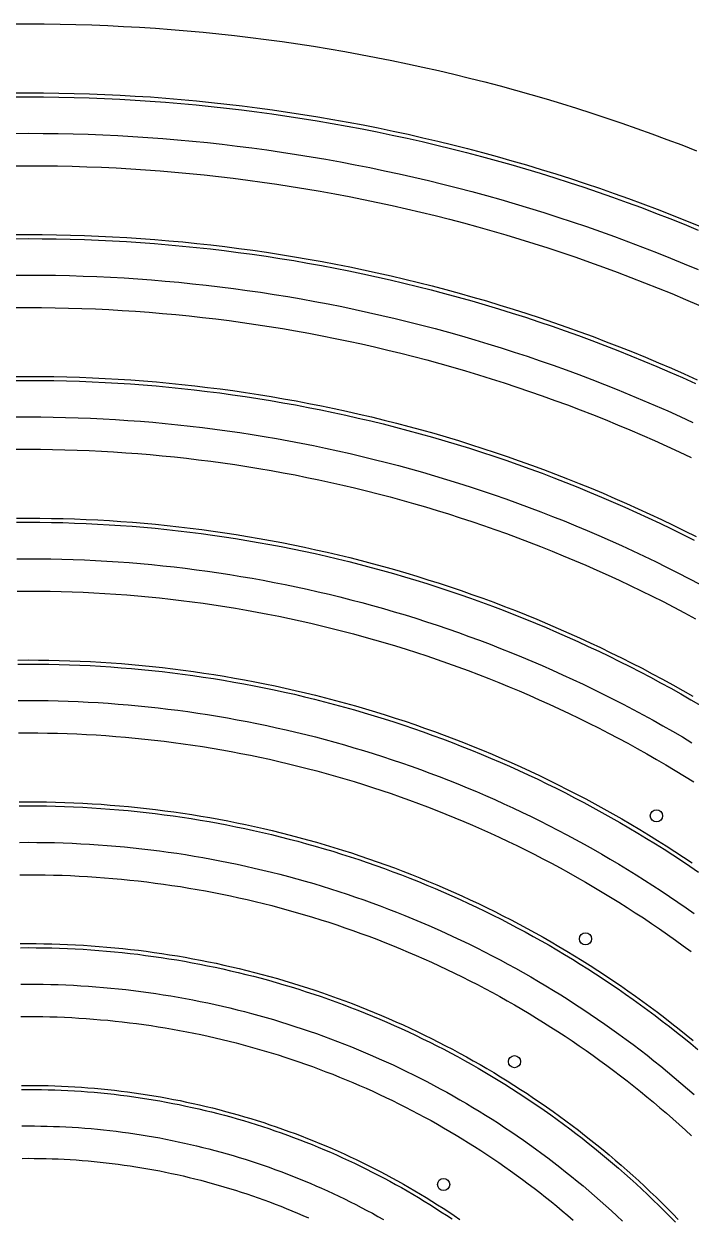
# Model space of a CAD drawing. Header units: metres. Extents: x 10 to 1210, y 10 to 2773.
# Drawn here: x 458.9 to 623.6, y 1537.5 to 1832 of the extents above; entities that cross this region are included whole.
import ezdxf

# ---------------------------------------------------------------- set-up
doc = ezdxf.new("R2010")
doc.units = ezdxf.units.M
for name, color, linetype in [('ACIKLIK', 5, 'Continuous'), ('ASKI_DELIK', 6, 'Continuous'), ('CAM_SABLON', 4, 'Continuous'), ('DIS_KENAR_V91_Z3', 1, 'Continuous'), ('LAMBA_T4_Z4', 3, 'Continuous')]:
    doc.layers.add(name, color=color, linetype=linetype)

msp = doc.modelspace()

# ---------------------------------------------------------------- linework, layer by layer
at = {"layer": 'ACIKLIK'}
for points in [[(456.31, 1804.98), (460, 1805), (463.69, 1804.98), (467.38, 1804.94), (471.07, 1804.85), (474.76, 1804.74), (478.45, 1804.6), (482.14, 1804.42), (485.82, 1804.21), (489.51, 1803.97), (493.19, 1803.7), (496.87, 1803.39), (500.54, 1803.05), (504.22, 1802.68), (507.88, 1802.28), (511.55, 1801.85), (515.21, 1801.38), (518.87, 1800.88), (522.52, 1800.35), (526.17, 1799.79), (529.82, 1799.2), (533.45, 1798.57), (537.09, 1797.92), (540.71, 1797.23), (544.33, 1796.51), (547.95, 1795.76), (551.55, 1794.97), (555.15, 1794.16), (558.75, 1793.31), (562.33, 1792.43), (565.91, 1791.53), (569.48, 1790.59), (573.04, 1789.62), (576.59, 1788.61), (580.14, 1787.58), (583.67, 1786.52), (587.2, 1785.42), (590.71, 1784.3), (594.22, 1783.14), (597.72, 1781.95), (601.2, 1780.74), (604.67, 1779.49), (608.14, 1778.21), (611.59, 1776.9), (615.03, 1775.57), (618.46, 1774.2), (621.87, 1772.8), (625.28, 1771.37)], [(456.61, 1769.98), (460, 1770), (463.39, 1769.98), (466.77, 1769.94), (470.16, 1769.87), (473.54, 1769.76), (476.92, 1769.63), (480.31, 1769.47), (483.69, 1769.28), (487.07, 1769.05), (490.44, 1768.8), (493.82, 1768.52), (497.19, 1768.21), (500.56, 1767.87), (503.92, 1767.51), (507.29, 1767.11), (510.64, 1766.68), (514, 1766.22), (517.35, 1765.74), (520.7, 1765.22), (524.04, 1764.68), (527.38, 1764.11), (530.71, 1763.5), (534.03, 1762.87), (537.35, 1762.21), (540.67, 1761.52), (543.98, 1760.8), (547.28, 1760.06), (550.58, 1759.28), (553.87, 1758.47), (557.15, 1757.64), (560.42, 1756.78), (563.69, 1755.89), (566.95, 1754.97), (570.2, 1754.02), (573.44, 1753.05), (576.67, 1752.04), (579.9, 1751.01), (583.11, 1749.95), (586.32, 1748.86), (589.52, 1747.74), (592.7, 1746.6), (595.88, 1745.43), (599.05, 1744.23), (602.2, 1743), (605.35, 1741.75), (608.48, 1740.47), (611.6, 1739.16), (614.71, 1737.82), (617.81, 1736.46), (620.9, 1735.06), (623.98, 1733.65)], [(456.92, 1734.99), (460, 1735), (463.08, 1734.99), (466.16, 1734.95), (469.24, 1734.88), (472.32, 1734.78), (475.4, 1734.66), (478.47, 1734.52), (481.55, 1734.34), (484.62, 1734.14), (487.7, 1733.91), (490.77, 1733.66), (493.83, 1733.37), (496.9, 1733.07), (499.96, 1732.73), (503.02, 1732.37), (506.08, 1731.98), (509.13, 1731.56), (512.18, 1731.12), (515.22, 1730.65), (518.26, 1730.16), (521.3, 1729.64), (524.33, 1729.09), (527.36, 1728.51), (530.38, 1727.91), (533.39, 1727.29), (536.4, 1726.63), (539.41, 1725.95), (542.41, 1725.25), (545.4, 1724.51), (548.38, 1723.76), (551.36, 1722.97), (554.34, 1722.16), (557.3, 1721.33), (560.26, 1720.46), (563.21, 1719.58), (566.15, 1718.66), (569.08, 1717.72), (572.01, 1716.76), (574.93, 1715.77), (577.83, 1714.75), (580.73, 1713.71), (583.62, 1712.65), (586.5, 1711.55), (589.37, 1710.44), (592.24, 1709.3), (595.09, 1708.13), (597.93, 1706.94), (600.76, 1705.72), (603.58, 1704.48), (606.39, 1703.22), (609.18, 1701.93), (611.97, 1700.61), (614.74, 1699.27), (617.51, 1697.91), (620.26, 1696.53), (623, 1695.11), (625.72, 1693.68)], [(457.22, 1699.99), (460, 1700), (462.78, 1699.99), (465.55, 1699.95), (468.32, 1699.89), (471.1, 1699.81), (473.87, 1699.7), (476.64, 1699.56), (479.41, 1699.41), (482.18, 1699.23), (484.95, 1699.02), (487.72, 1698.79), (490.48, 1698.54), (493.24, 1698.26), (496, 1697.96), (498.75, 1697.63), (501.51, 1697.28), (504.26, 1696.9), (507, 1696.51), (509.75, 1696.08), (512.49, 1695.64), (515.22, 1695.17), (517.95, 1694.67), (520.68, 1694.16), (523.4, 1693.62), (526.12, 1693.05), (528.83, 1692.46), (531.53, 1691.85), (534.24, 1691.21), (536.93, 1690.55), (539.62, 1689.87), (542.3, 1689.16), (544.98, 1688.43), (547.65, 1687.68), (550.32, 1686.9), (552.97, 1686.1), (555.62, 1685.28), (558.27, 1684.44), (560.9, 1683.57), (563.53, 1682.67), (566.15, 1681.76), (568.76, 1680.82), (571.37, 1679.86), (573.96, 1678.88), (576.55, 1677.87), (579.12, 1676.84), (581.69, 1675.79), (584.25, 1674.72), (586.8, 1673.62), (589.34, 1672.51), (591.87, 1671.37), (594.39, 1670.21), (596.9, 1669.02), (599.4, 1667.82), (601.89, 1666.59), (604.37, 1665.34), (606.84, 1664.07), (609.29, 1662.78), (611.74, 1661.46), (614.17, 1660.13), (616.59, 1658.77), (619, 1657.4), (621.4, 1656), (623.78, 1654.58)], [(457.53, 1664.99), (460, 1665), (462.47, 1664.99), (464.94, 1664.96), (467.41, 1664.9), (469.88, 1664.83), (472.34, 1664.73), (474.81, 1664.61), (477.28, 1664.47), (479.74, 1664.31), (482.2, 1664.13), (484.67, 1663.92), (487.12, 1663.7), (489.58, 1663.45), (492.04, 1663.18), (494.49, 1662.89), (496.94, 1662.58), (499.39, 1662.25), (501.83, 1661.89), (504.27, 1661.52), (506.71, 1661.12), (509.14, 1660.7), (511.57, 1660.26), (514, 1659.8), (516.42, 1659.32), (518.84, 1658.82), (521.25, 1658.29), (523.66, 1657.75), (526.06, 1657.18), (528.46, 1656.59), (530.86, 1655.99), (533.25, 1655.36), (535.63, 1654.71), (538.01, 1654.04), (540.38, 1653.35), (542.74, 1652.63), (545.1, 1651.9), (547.45, 1651.15), (549.8, 1650.38), (552.14, 1649.58), (554.47, 1648.77), (556.79, 1647.93), (559.11, 1647.08), (561.42, 1646.2), (563.72, 1645.31), (566.01, 1644.39), (568.3, 1643.46), (570.58, 1642.5), (572.85, 1641.53), (575.11, 1640.53), (577.36, 1639.52), (579.6, 1638.48), (581.83, 1637.43), (584.06, 1636.36), (586.27, 1635.27), (588.48, 1634.15), (590.67, 1633.02), (592.86, 1631.87), (595.04, 1630.71), (597.2, 1629.52), (599.36, 1628.31), (601.5, 1627.08), (603.63, 1625.84), (605.76, 1624.58), (607.87, 1623.3), (609.97, 1622), (612.06, 1620.68), (614.13, 1619.34), (616.2, 1617.99), (618.25, 1616.62), (620.29, 1615.23), (622.32, 1613.82), (624.34, 1612.39)], [(457.84, 1629.99), (460, 1630), (462.16, 1629.99), (464.33, 1629.96), (466.49, 1629.91), (468.66, 1629.85), (470.82, 1629.76), (472.98, 1629.66), (475.14, 1629.54), (477.3, 1629.4), (479.46, 1629.24), (481.61, 1629.06), (483.77, 1628.86), (485.92, 1628.64), (488.07, 1628.41), (490.22, 1628.15), (492.37, 1627.88), (494.51, 1627.59), (496.66, 1627.28), (498.8, 1626.95), (500.93, 1626.6), (503.06, 1626.23), (505.19, 1625.85), (507.32, 1625.44), (509.44, 1625.02), (511.56, 1624.58), (513.68, 1624.12), (515.79, 1623.64), (517.89, 1623.15), (520, 1622.63), (522.09, 1622.1), (524.19, 1621.55), (526.28, 1620.98), (528.36, 1620.39), (530.44, 1619.79), (532.51, 1619.16), (534.57, 1618.52), (536.64, 1617.86), (538.69, 1617.18), (540.74, 1616.49), (542.78, 1615.77), (544.82, 1615.04), (546.85, 1614.29), (548.88, 1613.53), (550.89, 1612.74), (552.9, 1611.94), (554.91, 1611.12), (556.9, 1610.28), (558.89, 1609.43), (560.87, 1608.56), (562.84, 1607.67), (564.81, 1606.76), (566.77, 1605.84), (568.72, 1604.9), (570.66, 1603.94), (572.59, 1602.97), (574.51, 1601.98), (576.43, 1600.97), (578.34, 1599.95), (580.23, 1598.91), (582.12, 1597.85), (584, 1596.77), (585.87, 1595.68), (587.73, 1594.58), (589.58, 1593.45), (591.42, 1592.32), (593.25, 1591.16), (595.07, 1589.99), (596.88, 1588.8), (598.68, 1587.6), (600.47, 1586.38), (602.25, 1585.15), (604.01, 1583.9), (605.77, 1582.64), (607.52, 1581.36), (609.25, 1580.06), (610.97, 1578.75), (612.68, 1577.43), (614.38, 1576.09), (616.07, 1574.73), (617.75, 1573.36), (619.41, 1571.98), (621.06, 1570.58), (622.7, 1569.17), (624.33, 1567.74)], [(458.14, 1594.99), (460, 1595), (461.86, 1594.99), (463.72, 1594.97), (465.58, 1594.93), (467.43, 1594.87), (469.29, 1594.8), (471.15, 1594.71), (473, 1594.6), (474.86, 1594.48), (476.71, 1594.34), (478.56, 1594.19), (480.42, 1594.02), (482.26, 1593.83), (484.11, 1593.63), (485.96, 1593.41), (487.8, 1593.18), (489.64, 1592.93), (491.48, 1592.66), (493.32, 1592.38), (495.16, 1592.08), (496.99, 1591.76), (498.82, 1591.43), (500.64, 1591.09), (502.47, 1590.72), (504.29, 1590.35), (506.1, 1589.95), (507.91, 1589.54), (509.72, 1589.11), (511.53, 1588.67), (513.33, 1588.22), (515.13, 1587.74), (516.92, 1587.25), (518.71, 1586.75), (520.5, 1586.23), (522.28, 1585.69), (524.05, 1585.14), (525.82, 1584.57), (527.59, 1583.99), (529.35, 1583.4), (531.1, 1582.78), (532.85, 1582.15), (534.59, 1581.51), (536.33, 1580.85), (538.06, 1580.18), (539.79, 1579.49), (541.51, 1578.79), (543.23, 1578.07), (544.93, 1577.33), (546.63, 1576.58), (548.33, 1575.82), (550.02, 1575.04), (551.7, 1574.25), (553.37, 1573.44), (555.04, 1572.62), (556.7, 1571.78), (558.35, 1570.93), (560, 1570.07), (561.63, 1569.19), (563.26, 1568.29), (564.89, 1567.39), (566.5, 1566.46), (568.11, 1565.53), (569.7, 1564.58), (571.29, 1563.61), (572.87, 1562.63), (574.44, 1561.64), (576.01, 1560.64), (577.56, 1559.62), (579.11, 1558.58), (580.64, 1557.54), (582.17, 1556.48), (583.69, 1555.41), (585.2, 1554.32), (586.7, 1553.22), (588.19, 1552.11), (589.67, 1550.98), (591.14, 1549.85), (592.6, 1548.7), (594.05, 1547.53), (595.48, 1546.36), (596.91, 1545.17), (598.33, 1543.97), (599.74, 1542.75), (601.14, 1541.53), (602.52, 1540.29), (603.9, 1539.04), (605.27, 1537.78), (606.62, 1536.5)], [(458.45, 1559.99), (460, 1560), (461.55, 1559.99), (463.11, 1559.97), (464.66, 1559.94), (466.21, 1559.89), (467.76, 1559.83), (469.32, 1559.76), (470.87, 1559.67), (472.42, 1559.57), (473.97, 1559.45), (475.51, 1559.32), (477.06, 1559.18), (478.61, 1559.02), (480.15, 1558.86), (481.69, 1558.67), (483.23, 1558.48), (484.77, 1558.27), (486.31, 1558.04), (487.85, 1557.81), (489.38, 1557.56), (490.91, 1557.3), (492.44, 1557.02), (493.96, 1556.73), (495.49, 1556.43), (497.01, 1556.11), (498.53, 1555.78), (500.04, 1555.44), (501.55, 1555.08), (503.06, 1554.71), (504.57, 1554.33), (506.07, 1553.93), (507.57, 1553.53), (509.06, 1553.1), (510.55, 1552.67), (512.04, 1552.22), (513.53, 1551.76), (515, 1551.29), (516.48, 1550.8), (517.95, 1550.3), (519.42, 1549.79), (520.88, 1549.27), (522.34, 1548.73), (523.79, 1548.18), (525.24, 1547.61), (526.68, 1547.04), (528.12, 1546.45), (529.55, 1545.85), (530.98, 1545.24), (532.4, 1544.61), (533.82, 1543.97), (535.23, 1543.32), (536.63, 1542.66), (538.03, 1541.99), (539.42, 1541.3), (540.81, 1540.6), (542.19, 1539.89), (543.57, 1539.16), (544.93, 1538.43), (546.3, 1537.68), (547.65, 1536.92)]]:
    msp.add_lwpolyline(points, dxfattribs=at)
at = {"layer": 'ASKI_DELIK'}
for centre in [(615, 1636.51), (597.5, 1606.19), (580, 1575.86), (562.5, 1545.53)]:
    msp.add_circle(centre, 1.5, dxfattribs=at)
at = {"layer": 'CAM_SABLON'}
for points in [[(456.23, 1813.98), (460, 1814), (463.77, 1813.98), (467.54, 1813.93), (471.31, 1813.85), (475.08, 1813.74), (478.84, 1813.59), (482.61, 1813.41), (486.37, 1813.19), (490.13, 1812.95), (493.89, 1812.67), (497.65, 1812.36), (501.41, 1812.01), (505.16, 1811.63), (508.9, 1811.22), (512.65, 1810.78), (516.39, 1810.3), (520.12, 1809.8), (523.85, 1809.25), (527.58, 1808.68), (531.3, 1808.08), (535.02, 1807.44), (538.73, 1806.77), (542.43, 1806.06), (546.13, 1805.33), (549.82, 1804.56), (553.5, 1803.76), (557.18, 1802.93), (560.85, 1802.06), (564.51, 1801.17), (568.16, 1800.24), (571.81, 1799.28), (575.45, 1798.29), (579.08, 1797.26), (582.69, 1796.21), (586.3, 1795.12), (589.9, 1794.01), (593.5, 1792.86), (597.08, 1791.68), (600.65, 1790.46), (604.2, 1789.22), (607.75, 1787.95), (611.29, 1786.64), (614.81, 1785.31), (618.33, 1783.94), (621.83, 1782.54), (625.32, 1781.12)], [(456.54, 1778.98), (460, 1779), (463.46, 1778.98), (466.93, 1778.94), (470.39, 1778.86), (473.86, 1778.76), (477.32, 1778.62), (480.78, 1778.46), (484.24, 1778.26), (487.69, 1778.03), (491.15, 1777.78), (494.6, 1777.49), (498.05, 1777.17), (501.5, 1776.83), (504.94, 1776.45), (508.38, 1776.04), (511.82, 1775.6), (515.25, 1775.14), (518.68, 1774.64), (522.1, 1774.11), (525.52, 1773.56), (528.94, 1772.97), (532.35, 1772.35), (535.75, 1771.71), (539.15, 1771.03), (542.54, 1770.32), (545.93, 1769.59), (549.31, 1768.82), (552.68, 1768.03), (556.04, 1767.21), (559.4, 1766.35), (562.75, 1765.47), (566.09, 1764.56), (569.43, 1763.62), (572.75, 1762.65), (576.07, 1761.65), (579.38, 1760.63), (582.68, 1759.57), (585.97, 1758.48), (589.25, 1757.37), (592.52, 1756.23), (595.78, 1755.06), (599.03, 1753.86), (602.27, 1752.63), (605.5, 1751.38), (608.72, 1750.09), (611.93, 1748.78), (615.12, 1747.44), (618.3, 1746.07), (621.47, 1744.68), (624.63, 1743.25)], [(456.84, 1743.99), (460, 1744), (463.16, 1743.99), (466.32, 1743.94), (469.48, 1743.88), (472.63, 1743.78), (475.79, 1743.66), (478.95, 1743.5), (482.1, 1743.32), (485.25, 1743.12), (488.4, 1742.88), (491.55, 1742.62), (494.7, 1742.33), (497.84, 1742.02), (500.98, 1741.67), (504.12, 1741.3), (507.25, 1740.9), (510.38, 1740.48), (513.51, 1740.02), (516.63, 1739.54), (519.75, 1739.04), (522.86, 1738.5), (525.97, 1737.94), (529.07, 1737.35), (532.17, 1736.73), (535.26, 1736.09), (538.35, 1735.42), (541.43, 1734.72), (544.51, 1734), (547.58, 1733.25), (550.64, 1732.47), (553.69, 1731.66), (556.74, 1730.83), (559.78, 1729.98), (562.81, 1729.09), (565.84, 1728.18), (568.86, 1727.25), (571.86, 1726.28), (574.86, 1725.29), (577.86, 1724.28), (580.84, 1723.24), (583.81, 1722.17), (586.78, 1721.08), (589.73, 1719.96), (592.67, 1718.81), (595.61, 1717.64), (598.53, 1716.44), (601.44, 1715.22), (604.35, 1713.98), (607.24, 1712.7), (610.12, 1711.41), (612.99, 1710.08), (615.84, 1708.74), (618.69, 1707.36), (621.52, 1705.97), (624.34, 1704.54)], [(457.15, 1708.99), (460, 1709), (462.85, 1708.99), (465.71, 1708.95), (468.56, 1708.89), (471.41, 1708.8), (474.26, 1708.69), (477.11, 1708.55), (479.96, 1708.39), (482.81, 1708.2), (485.66, 1707.99), (488.5, 1707.76), (491.34, 1707.49), (494.18, 1707.21), (497.02, 1706.9), (499.85, 1706.56), (502.68, 1706.2), (505.51, 1705.82), (508.33, 1705.41), (511.15, 1704.97), (513.97, 1704.52), (516.78, 1704.03), (519.59, 1703.52), (522.39, 1702.99), (525.19, 1702.44), (527.99, 1701.85), (530.78, 1701.25), (533.56, 1700.62), (536.34, 1699.96), (539.11, 1699.29), (541.87, 1698.58), (544.63, 1697.86), (547.39, 1697.11), (550.13, 1696.33), (552.87, 1695.53), (555.61, 1694.71), (558.33, 1693.87), (561.05, 1693), (563.76, 1692.1), (566.46, 1691.18), (569.15, 1690.24), (571.84, 1689.28), (574.52, 1688.29), (577.19, 1687.28), (579.85, 1686.25), (582.5, 1685.19), (585.14, 1684.11), (587.77, 1683), (590.39, 1681.88), (593, 1680.73), (595.6, 1679.56), (598.2, 1678.36), (600.78, 1677.15), (603.35, 1675.91), (605.91, 1674.64), (608.45, 1673.36), (610.99, 1672.05), (613.52, 1670.72), (616.03, 1669.37), (618.53, 1668), (621.02, 1666.61), (623.5, 1665.19), (625.96, 1663.75)], [(457.45, 1673.99), (460, 1674), (462.55, 1673.99), (465.1, 1673.96), (467.64, 1673.9), (470.19, 1673.82), (472.74, 1673.72), (475.28, 1673.6), (477.83, 1673.46), (480.37, 1673.29), (482.91, 1673.1), (485.45, 1672.89), (487.99, 1672.66), (490.52, 1672.4), (493.06, 1672.12), (495.59, 1671.82), (498.11, 1671.5), (500.64, 1671.16), (503.16, 1670.79), (505.68, 1670.4), (508.19, 1670), (510.71, 1669.56), (513.21, 1669.11), (515.72, 1668.63), (518.22, 1668.14), (520.71, 1667.62), (523.2, 1667.08), (525.69, 1666.52), (528.17, 1665.93), (530.64, 1665.33), (533.11, 1664.7), (535.58, 1664.05), (538.03, 1663.38), (540.49, 1662.69), (542.93, 1661.98), (545.37, 1661.24), (547.81, 1660.49), (550.23, 1659.71), (552.65, 1658.91), (555.07, 1658.09), (557.47, 1657.25), (559.87, 1656.39), (562.26, 1655.51), (564.64, 1654.61), (567.02, 1653.68), (569.39, 1652.74), (571.74, 1651.77), (574.09, 1650.79), (576.43, 1649.78), (578.77, 1648.76), (581.09, 1647.71), (583.4, 1646.64), (585.71, 1645.55), (588, 1644.45), (590.29, 1643.32), (592.57, 1642.17), (594.83, 1641.01), (597.09, 1639.82), (599.33, 1638.61), (601.56, 1637.39), (603.79, 1636.14), (606, 1634.88), (608.2, 1633.6), (610.39, 1632.29), (612.57, 1630.97), (614.74, 1629.63), (616.89, 1628.27), (619.03, 1626.89), (621.17, 1625.49), (623.28, 1624.08), (625.39, 1622.64)], [(457.76, 1638.99), (460, 1639), (462.24, 1638.99), (464.49, 1638.96), (466.73, 1638.91), (468.97, 1638.84), (471.21, 1638.76), (473.45, 1638.65), (475.69, 1638.52), (477.93, 1638.37), (480.16, 1638.21), (482.4, 1638.02), (484.63, 1637.82), (486.86, 1637.59), (489.09, 1637.35), (491.32, 1637.08), (493.55, 1636.8), (495.77, 1636.5), (497.99, 1636.18), (500.2, 1635.84), (502.42, 1635.48), (504.63, 1635.1), (506.83, 1634.7), (509.04, 1634.28), (511.24, 1633.84), (513.43, 1633.38), (515.62, 1632.91), (517.81, 1632.41), (520, 1631.9), (522.17, 1631.37), (524.35, 1630.81), (526.52, 1630.24), (528.68, 1629.65), (530.84, 1629.04), (532.99, 1628.42), (535.14, 1627.77), (537.28, 1627.11), (539.42, 1626.42), (541.55, 1625.72), (543.67, 1625), (545.79, 1624.26), (547.9, 1623.5), (550, 1622.72), (552.1, 1621.93), (554.19, 1621.12), (556.27, 1620.29), (558.35, 1619.44), (560.42, 1618.57), (562.48, 1617.68), (564.53, 1616.78), (566.58, 1615.86), (568.61, 1614.92), (570.64, 1613.96), (572.66, 1612.99), (574.67, 1612), (576.68, 1610.99), (578.67, 1609.96), (580.65, 1608.92), (582.63, 1607.86), (584.6, 1606.78), (586.55, 1605.68), (588.5, 1604.57), (590.44, 1603.44), (592.36, 1602.29), (594.28, 1601.13), (596.19, 1599.95), (598.09, 1598.75), (599.97, 1597.54), (601.85, 1596.31), (603.71, 1595.06), (605.57, 1593.8), (607.41, 1592.52), (609.24, 1591.23), (611.06, 1589.92), (612.87, 1588.59), (614.67, 1587.25), (616.45, 1585.89), (618.22, 1584.52), (619.99, 1583.13), (621.74, 1581.73), (623.47, 1580.31), (625.2, 1578.87)], [(458.06, 1603.99), (460, 1604), (461.94, 1603.99), (463.87, 1603.97), (465.81, 1603.92), (467.75, 1603.86), (469.68, 1603.79), (471.62, 1603.7), (473.55, 1603.59), (475.49, 1603.46), (477.42, 1603.32), (479.35, 1603.16), (481.28, 1602.98), (483.21, 1602.78), (485.13, 1602.57), (487.05, 1602.35), (488.98, 1602.1), (490.9, 1601.84), (492.81, 1601.56), (494.73, 1601.27), (496.64, 1600.96), (498.55, 1600.63), (500.46, 1600.28), (502.36, 1599.92), (504.26, 1599.54), (506.16, 1599.15), (508.05, 1598.74), (509.94, 1598.31), (511.82, 1597.87), (513.71, 1597.41), (515.58, 1596.93), (517.46, 1596.44), (519.33, 1595.93), (521.19, 1595.4), (523.05, 1594.86), (524.91, 1594.3), (526.76, 1593.72), (528.6, 1593.13), (530.44, 1592.53), (532.28, 1591.9), (534.11, 1591.27), (535.93, 1590.61), (537.75, 1589.94), (539.56, 1589.25), (541.36, 1588.55), (543.16, 1587.83), (544.96, 1587.1), (546.74, 1586.35), (548.52, 1585.59), (550.3, 1584.81), (552.06, 1584.01), (553.82, 1583.2), (555.57, 1582.37), (557.32, 1581.53), (559.06, 1580.68), (560.79, 1579.8), (562.51, 1578.92), (564.22, 1578.01), (565.93, 1577.1), (567.63, 1576.17), (569.32, 1575.22), (571, 1574.26), (572.67, 1573.28), (574.34, 1572.29), (575.99, 1571.29), (577.64, 1570.27), (579.28, 1569.23), (580.91, 1568.18), (582.53, 1567.12), (584.14, 1566.05), (585.74, 1564.96), (587.33, 1563.85), (588.92, 1562.73), (590.49, 1561.6), (592.05, 1560.46), (593.6, 1559.3), (595.14, 1558.12), (596.68, 1556.94), (598.2, 1555.74), (599.71, 1554.53), (601.21, 1553.3), (602.7, 1552.06), (604.18, 1550.81), (605.64, 1549.55), (607.1, 1548.27), (608.55, 1546.98), (609.98, 1545.68), (611.4, 1544.36), (612.81, 1543.03), (614.21, 1541.69), (615.6, 1540.34), (616.98, 1538.98), (618.34, 1537.6), (619.69, 1536.21)], [(458.37, 1568.99), (460, 1569), (461.63, 1568.99), (463.26, 1568.97), (464.9, 1568.94), (466.53, 1568.89), (468.16, 1568.82), (469.79, 1568.74), (471.42, 1568.65), (473.04, 1568.54), (474.67, 1568.42), (476.3, 1568.29), (477.92, 1568.14), (479.55, 1567.98), (481.17, 1567.8), (482.79, 1567.61), (484.41, 1567.4), (486.03, 1567.18), (487.64, 1566.95), (489.25, 1566.7), (490.86, 1566.44), (492.47, 1566.16), (494.08, 1565.87), (495.68, 1565.56), (497.28, 1565.25), (498.88, 1564.91), (500.47, 1564.57), (502.07, 1564.21), (503.65, 1563.83), (505.24, 1563.45), (506.82, 1563.04), (508.4, 1562.63), (509.97, 1562.2), (511.54, 1561.76), (513.11, 1561.3), (514.67, 1560.83), (516.23, 1560.34), (517.79, 1559.85), (519.34, 1559.34), (520.88, 1558.81), (522.42, 1558.27), (523.96, 1557.72), (525.49, 1557.16), (527.01, 1556.58), (528.54, 1555.99), (530.05, 1555.38), (531.56, 1554.77), (533.07, 1554.13), (534.57, 1553.49), (536.06, 1552.83), (537.55, 1552.16), (539.03, 1551.48), (540.51, 1550.78), (541.98, 1550.07), (543.44, 1549.35), (544.9, 1548.62), (546.35, 1547.87), (547.79, 1547.11), (549.23, 1546.34), (550.66, 1545.55), (552.08, 1544.76), (553.5, 1543.95), (554.91, 1543.12), (556.31, 1542.29), (557.71, 1541.44), (559.09, 1540.58), (560.47, 1539.71), (561.85, 1538.83), (563.21, 1537.94), (564.57, 1537.03)]]:
    msp.add_lwpolyline(points, dxfattribs=at)
at = {"layer": 'DIS_KENAR_V91_Z3'}
for points in [[(456.07, 1831.98), (460, 1832), (463.93, 1831.98), (467.85, 1831.93), (471.78, 1831.85), (475.7, 1831.73), (479.63, 1831.57), (483.55, 1831.38), (487.47, 1831.16), (491.39, 1830.9), (495.31, 1830.61), (499.22, 1830.29), (503.13, 1829.93), (507.04, 1829.53), (510.94, 1829.11), (514.84, 1828.65), (518.74, 1828.15), (522.63, 1827.62), (526.51, 1827.06), (530.4, 1826.46), (534.27, 1825.83), (538.14, 1825.16), (542.01, 1824.46), (545.86, 1823.73), (549.72, 1822.97), (553.56, 1822.17), (557.4, 1821.33), (561.23, 1820.47), (565.05, 1819.57), (568.86, 1818.63), (572.67, 1817.67), (576.47, 1816.67), (580.26, 1815.63), (584.04, 1814.57), (587.81, 1813.47), (591.57, 1812.34), (595.32, 1811.17), (599.06, 1809.98), (602.79, 1808.75), (606.51, 1807.48), (610.21, 1806.19), (613.91, 1804.86), (617.59, 1803.5), (621.27, 1802.11), (624.93, 1800.69)], [(456.38, 1796.98), (460, 1797), (463.62, 1796.98), (467.24, 1796.94), (470.86, 1796.86), (474.48, 1796.75), (478.1, 1796.61), (481.72, 1796.43), (485.34, 1796.23), (488.95, 1795.99), (492.56, 1795.72), (496.17, 1795.42), (499.78, 1795.09), (503.38, 1794.73), (506.98, 1794.33), (510.58, 1793.91), (514.17, 1793.45), (517.76, 1792.96), (521.34, 1792.44), (524.92, 1791.89), (528.49, 1791.31), (532.06, 1790.7), (535.63, 1790.05), (539.19, 1789.38), (542.74, 1788.67), (546.28, 1787.93), (549.82, 1787.16), (553.35, 1786.36), (556.88, 1785.53), (560.4, 1784.67), (563.91, 1783.78), (567.41, 1782.86), (570.9, 1781.91), (574.39, 1780.92), (577.87, 1779.91), (581.33, 1778.87), (584.79, 1777.79), (588.24, 1776.69), (591.68, 1775.55), (595.11, 1774.39), (598.53, 1773.2), (601.94, 1771.97), (605.34, 1770.72), (608.72, 1769.44), (612.1, 1768.12), (615.46, 1766.78), (618.81, 1765.41), (622.15, 1764.01), (625.48, 1762.58)], [(456.68, 1761.99), (460, 1762), (463.32, 1761.99), (466.63, 1761.94), (469.95, 1761.87), (473.26, 1761.77), (476.58, 1761.64), (479.89, 1761.48), (483.2, 1761.29), (486.51, 1761.07), (489.81, 1760.83), (493.12, 1760.55), (496.42, 1760.25), (499.72, 1759.92), (503.02, 1759.56), (506.31, 1759.17), (509.6, 1758.75), (512.89, 1758.3), (516.17, 1757.83), (519.45, 1757.32), (522.72, 1756.79), (525.99, 1756.23), (529.25, 1755.64), (532.51, 1755.02), (535.76, 1754.37), (539.01, 1753.7), (542.25, 1752.99), (545.48, 1752.26), (548.71, 1751.5), (551.93, 1750.71), (555.14, 1749.9), (558.35, 1749.05), (561.55, 1748.18), (564.74, 1747.28), (567.93, 1746.35), (571.1, 1745.4), (574.27, 1744.41), (577.43, 1743.4), (580.58, 1742.36), (583.72, 1741.3), (586.85, 1740.2), (589.97, 1739.08), (593.08, 1737.94), (596.18, 1736.76), (599.27, 1735.56), (602.35, 1734.33), (605.42, 1733.07), (608.48, 1731.79), (611.52, 1730.48), (614.56, 1729.15), (617.58, 1727.79), (620.59, 1726.4), (623.59, 1724.98)], [(456.99, 1726.99), (460, 1727), (463.01, 1726.99), (466.02, 1726.95), (469.03, 1726.88), (472.04, 1726.79), (475.05, 1726.67), (478.06, 1726.53), (481.06, 1726.36), (484.07, 1726.16), (487.07, 1725.94), (490.07, 1725.69), (493.07, 1725.41), (496.06, 1725.11), (499.06, 1724.78), (502.04, 1724.43), (505.03, 1724.05), (508.01, 1723.64), (510.99, 1723.21), (513.97, 1722.75), (516.94, 1722.27), (519.91, 1721.76), (522.87, 1721.22), (525.83, 1720.66), (528.78, 1720.07), (531.73, 1719.46), (534.67, 1718.82), (537.61, 1718.16), (540.54, 1717.47), (543.46, 1716.75), (546.38, 1716.01), (549.29, 1715.24), (552.2, 1714.45), (555.09, 1713.64), (557.99, 1712.79), (560.87, 1711.93), (563.74, 1711.03), (566.61, 1710.11), (569.47, 1709.17), (572.32, 1708.2), (575.16, 1707.21), (578, 1706.19), (580.82, 1705.15), (583.64, 1704.09), (586.44, 1702.99), (589.24, 1701.88), (592.03, 1700.74), (594.8, 1699.57), (597.57, 1698.39), (600.32, 1697.17), (603.07, 1695.94), (605.8, 1694.68), (608.53, 1693.39), (611.24, 1692.08), (613.94, 1690.75), (616.63, 1689.4), (619.3, 1688.02), (621.97, 1686.62), (624.62, 1685.19)], [(457.29, 1691.99), (460, 1692), (462.71, 1691.99), (465.41, 1691.95), (468.11, 1691.89), (470.82, 1691.81), (473.52, 1691.7), (476.22, 1691.58), (478.93, 1691.42), (481.62, 1691.24), (484.32, 1691.04), (487.02, 1690.82), (489.71, 1690.57), (492.4, 1690.3), (495.09, 1690.01), (497.78, 1689.69), (500.46, 1689.35), (503.14, 1688.98), (505.82, 1688.59), (508.49, 1688.18), (511.16, 1687.75), (513.83, 1687.29), (516.49, 1686.81), (519.15, 1686.3), (521.8, 1685.78), (524.45, 1685.23), (527.1, 1684.65), (529.73, 1684.05), (532.37, 1683.43), (535, 1682.79), (537.62, 1682.13), (540.23, 1681.44), (542.84, 1680.73), (545.45, 1679.99), (548.04, 1679.23), (550.64, 1678.45), (553.22, 1677.65), (555.8, 1676.83), (558.36, 1675.98), (560.93, 1675.11), (563.48, 1674.22), (566.03, 1673.3), (568.56, 1672.37), (571.09, 1671.41), (573.62, 1670.43), (576.13, 1669.43), (578.63, 1668.4), (581.13, 1667.36), (583.61, 1666.29), (586.09, 1665.2), (588.55, 1664.09), (591.01, 1662.96), (593.46, 1661.8), (595.9, 1660.63), (598.32, 1659.43), (600.74, 1658.21), (603.14, 1656.97), (605.54, 1655.71), (607.92, 1654.43), (610.29, 1653.13), (612.65, 1651.81), (615, 1650.47), (617.34, 1649.11), (619.66, 1647.72), (621.97, 1646.32), (624.27, 1644.89)], [(457.6, 1656.99), (460, 1657), (462.4, 1656.99), (464.8, 1656.96), (467.2, 1656.91), (469.6, 1656.83), (472, 1656.74), (474.39, 1656.62), (476.79, 1656.49), (479.18, 1656.33), (481.58, 1656.15), (483.97, 1655.95), (486.36, 1655.73), (488.75, 1655.49), (491.13, 1655.23), (493.51, 1654.95), (495.89, 1654.65), (498.27, 1654.32), (500.65, 1653.98), (503.02, 1653.61), (505.39, 1653.23), (507.75, 1652.82), (510.11, 1652.4), (512.47, 1651.95), (514.83, 1651.48), (517.18, 1650.99), (519.52, 1650.48), (521.86, 1649.95), (524.2, 1649.4), (526.53, 1648.83), (528.85, 1648.24), (531.18, 1647.63), (533.49, 1647), (535.8, 1646.35), (538.1, 1645.68), (540.4, 1644.98), (542.69, 1644.27), (544.98, 1643.54), (547.26, 1642.79), (549.53, 1642.02), (551.8, 1641.23), (554.06, 1640.42), (556.31, 1639.58), (558.55, 1638.73), (560.79, 1637.86), (563.02, 1636.98), (565.24, 1636.07), (567.45, 1635.14), (569.66, 1634.19), (571.85, 1633.23), (574.04, 1632.24), (576.22, 1631.23), (578.39, 1630.21), (580.55, 1629.17), (582.7, 1628.11), (584.85, 1627.03), (586.98, 1625.93), (589.1, 1624.81), (591.22, 1623.67), (593.32, 1622.52), (595.42, 1621.35), (597.5, 1620.16), (599.57, 1618.95), (601.64, 1617.72), (603.69, 1616.48), (605.73, 1615.21), (607.76, 1613.93), (609.78, 1612.63), (611.78, 1611.32), (613.78, 1609.99), (615.76, 1608.63), (617.73, 1607.27), (619.69, 1605.88), (621.64, 1604.48), (623.58, 1603.06)], [(457.91, 1621.99), (460, 1622), (462.09, 1621.99), (464.19, 1621.96), (466.28, 1621.92), (468.38, 1621.85), (470.47, 1621.77), (472.56, 1621.67), (474.65, 1621.55), (476.74, 1621.42), (478.83, 1621.26), (480.92, 1621.09), (483, 1620.9), (485.09, 1620.69), (487.17, 1620.46), (489.25, 1620.21), (491.33, 1619.95), (493.4, 1619.66), (495.47, 1619.36), (497.54, 1619.05), (499.61, 1618.71), (501.68, 1618.35), (503.74, 1617.98), (505.79, 1617.59), (507.85, 1617.18), (509.9, 1616.76), (511.95, 1616.31), (513.99, 1615.85), (516.03, 1615.37), (518.06, 1614.87), (520.09, 1614.36), (522.12, 1613.82), (524.14, 1613.27), (526.15, 1612.7), (528.16, 1612.12), (530.17, 1611.51), (532.17, 1610.89), (534.16, 1610.25), (536.15, 1609.6), (538.14, 1608.92), (540.11, 1608.23), (542.08, 1607.53), (544.05, 1606.8), (546.01, 1606.06), (547.96, 1605.3), (549.91, 1604.52), (551.84, 1603.73), (553.78, 1602.92), (555.7, 1602.09), (557.62, 1601.25), (559.53, 1600.39), (561.43, 1599.51), (563.32, 1598.62), (565.21, 1597.71), (567.09, 1596.78), (568.96, 1595.84), (570.82, 1594.88), (572.67, 1593.91), (574.52, 1592.92), (576.35, 1591.91), (578.18, 1590.89), (580, 1589.85), (581.81, 1588.79), (583.61, 1587.72), (585.4, 1586.63), (587.18, 1585.53), (588.95, 1584.41), (590.71, 1583.28), (592.46, 1582.13), (594.21, 1580.97), (595.94, 1579.79), (597.66, 1578.6), (599.37, 1577.39), (601.07, 1576.16), (602.76, 1574.93), (604.44, 1573.67), (606.1, 1572.4), (607.76, 1571.12), (609.4, 1569.83), (611.04, 1568.52), (612.66, 1567.19), (614.27, 1565.85), (615.87, 1564.5), (617.45, 1563.13), (619.03, 1561.75), (620.59, 1560.35), (622.14, 1558.95), (623.68, 1557.52)], [(458.21, 1586.99), (460, 1587), (461.79, 1586.99), (463.58, 1586.97), (465.37, 1586.93), (467.15, 1586.88), (468.94, 1586.8), (470.73, 1586.72), (472.51, 1586.62), (474.3, 1586.5), (476.08, 1586.37), (477.87, 1586.22), (479.65, 1586.06), (481.43, 1585.88), (483.21, 1585.68), (484.98, 1585.47), (486.76, 1585.25), (488.53, 1585), (490.3, 1584.75), (492.07, 1584.48), (493.83, 1584.19), (495.6, 1583.89), (497.36, 1583.57), (499.12, 1583.23), (500.87, 1582.88), (502.62, 1582.52), (504.37, 1582.14), (506.11, 1581.75), (507.86, 1581.34), (509.59, 1580.91), (511.33, 1580.47), (513.06, 1580.01), (514.78, 1579.54), (516.51, 1579.06), (518.22, 1578.56), (519.94, 1578.04), (521.64, 1577.51), (523.35, 1576.97), (525.05, 1576.41), (526.74, 1575.83), (528.43, 1575.24), (530.11, 1574.64), (531.79, 1574.02), (533.47, 1573.38), (535.13, 1572.74), (536.79, 1572.07), (538.45, 1571.4), (540.1, 1570.7), (541.74, 1570), (543.38, 1569.28), (545.01, 1568.54), (546.64, 1567.79), (548.25, 1567.03), (549.87, 1566.25), (551.47, 1565.46), (553.07, 1564.66), (554.66, 1563.84), (556.24, 1563), (557.82, 1562.16), (559.39, 1561.3), (560.95, 1560.42), (562.5, 1559.54), (564.05, 1558.63), (565.58, 1557.72), (567.11, 1556.79), (568.63, 1555.85), (570.15, 1554.9), (571.65, 1553.93), (573.15, 1552.95), (574.63, 1551.95), (576.11, 1550.95), (577.58, 1549.93), (579.04, 1548.89), (580.5, 1547.85), (581.94, 1546.79), (583.37, 1545.72), (584.8, 1544.64), (586.21, 1543.54), (587.62, 1542.43), (589.01, 1541.31), (590.4, 1540.18), (591.77, 1539.04), (593.14, 1537.88), (594.49, 1536.72)], [(458.52, 1551.99), (460, 1552), (461.48, 1551.99), (462.97, 1551.97), (464.45, 1551.94), (465.93, 1551.9), (467.42, 1551.84), (468.9, 1551.77), (470.38, 1551.68), (471.86, 1551.59), (473.34, 1551.48), (474.82, 1551.35), (476.29, 1551.22), (477.77, 1551.07), (479.24, 1550.91), (480.72, 1550.73), (482.19, 1550.55), (483.66, 1550.35), (485.13, 1550.13), (486.59, 1549.91), (488.06, 1549.67), (489.52, 1549.42), (490.98, 1549.15), (492.44, 1548.88), (493.89, 1548.59), (495.34, 1548.29), (496.79, 1547.97), (498.24, 1547.64), (499.69, 1547.3), (501.13, 1546.95), (502.56, 1546.59), (504, 1546.21), (505.43, 1545.82), (506.86, 1545.41), (508.28, 1545), (509.7, 1544.57), (511.12, 1544.13), (512.53, 1543.68), (513.94, 1543.22), (515.35, 1542.74), (516.75, 1542.25), (518.14, 1541.75), (519.54, 1541.23), (520.92, 1540.71), (522.31, 1540.17), (523.68, 1539.62), (525.06, 1539.06), (526.42, 1538.49), (527.79, 1537.9), (529.15, 1537.3)]]:
    msp.add_lwpolyline(points, dxfattribs=at)
at = {"layer": 'LAMBA_T4_Z4'}
for points in [[(456.22, 1814.98), (460, 1815), (463.78, 1814.98), (467.56, 1814.93), (471.33, 1814.85), (475.11, 1814.74), (478.89, 1814.59), (482.66, 1814.41), (486.43, 1814.19), (490.2, 1813.95), (493.97, 1813.67), (497.74, 1813.35), (501.5, 1813.01), (505.26, 1812.63), (509.02, 1812.22), (512.77, 1811.77), (516.52, 1811.3), (520.26, 1810.79), (524, 1810.24), (527.74, 1809.67), (531.47, 1809.06), (535.19, 1808.42), (538.91, 1807.75), (542.62, 1807.04), (546.33, 1806.31), (550.03, 1805.54), (553.72, 1804.74), (557.4, 1803.9), (561.08, 1803.04), (564.75, 1802.14), (568.41, 1801.21), (572.07, 1800.25), (575.71, 1799.25), (579.35, 1798.23), (582.98, 1797.17), (586.6, 1796.08), (590.21, 1794.96), (593.8, 1793.81), (597.39, 1792.62), (600.97, 1791.41), (604.54, 1790.16), (608.09, 1788.89), (611.64, 1787.58), (615.17, 1786.24), (618.69, 1784.87), (622.2, 1783.47), (625.7, 1782.04)], [(456.53, 1779.98), (460, 1780), (463.47, 1779.98), (466.95, 1779.94), (470.42, 1779.86), (473.89, 1779.76), (477.36, 1779.62), (480.83, 1779.45), (484.3, 1779.26), (487.76, 1779.03), (491.23, 1778.77), (494.69, 1778.49), (498.15, 1778.17), (501.6, 1777.82), (505.05, 1777.44), (508.5, 1777.03), (511.95, 1776.59), (515.39, 1776.13), (518.83, 1775.63), (522.26, 1775.1), (525.69, 1774.54), (529.11, 1773.95), (532.53, 1773.34), (535.94, 1772.69), (539.35, 1772.01), (542.75, 1771.3), (546.14, 1770.57), (549.53, 1769.8), (552.91, 1769), (556.28, 1768.18), (559.65, 1767.32), (563.01, 1766.44), (566.36, 1765.52), (569.7, 1764.58), (573.04, 1763.61), (576.36, 1762.61), (579.68, 1761.58), (582.99, 1760.52), (586.29, 1759.43), (589.58, 1758.32), (592.86, 1757.17), (596.12, 1756), (599.38, 1754.8), (602.63, 1753.56), (605.87, 1752.31), (609.09, 1751.02), (612.31, 1749.7), (615.51, 1748.36), (618.7, 1746.99), (621.88, 1745.59), (625.05, 1744.16)], [(456.83, 1744.99), (460, 1745), (463.17, 1744.99), (466.34, 1744.94), (469.5, 1744.88), (472.67, 1744.78), (475.83, 1744.65), (479, 1744.5), (482.16, 1744.32), (485.32, 1744.12), (488.48, 1743.88), (491.64, 1743.62), (494.79, 1743.33), (497.94, 1743.01), (501.09, 1742.67), (504.24, 1742.29), (507.38, 1741.89), (510.52, 1741.47), (513.65, 1741.01), (516.79, 1740.53), (519.91, 1740.02), (523.03, 1739.49), (526.15, 1738.92), (529.26, 1738.33), (532.37, 1737.71), (535.47, 1737.07), (538.57, 1736.4), (541.66, 1735.7), (544.74, 1734.97), (547.82, 1734.22), (550.89, 1733.44), (553.95, 1732.63), (557.01, 1731.8), (560.06, 1730.94), (563.1, 1730.05), (566.13, 1729.14), (569.16, 1728.2), (572.17, 1727.23), (575.18, 1726.24), (578.18, 1725.22), (581.17, 1724.18), (584.15, 1723.11), (587.13, 1722.01), (590.09, 1720.89), (593.04, 1719.74), (595.98, 1718.57), (598.91, 1717.37), (601.84, 1716.14), (604.75, 1714.89), (607.65, 1713.62), (610.53, 1712.32), (613.41, 1710.99), (616.28, 1709.64), (619.13, 1708.26), (621.97, 1706.86), (624.8, 1705.44)], [(457.14, 1709.99), (460, 1710), (462.86, 1709.99), (465.72, 1709.95), (468.59, 1709.89), (471.45, 1709.8), (474.31, 1709.69), (477.17, 1709.55), (480.02, 1709.39), (482.88, 1709.2), (485.73, 1708.99), (488.59, 1708.75), (491.44, 1708.49), (494.29, 1708.2), (497.13, 1707.89), (499.97, 1707.55), (502.81, 1707.19), (505.65, 1706.81), (508.48, 1706.4), (511.31, 1705.96), (514.14, 1705.5), (516.96, 1705.02), (519.77, 1704.51), (522.59, 1703.97), (525.39, 1703.42), (528.2, 1702.83), (530.99, 1702.22), (533.78, 1701.59), (536.57, 1700.94), (539.35, 1700.26), (542.12, 1699.55), (544.89, 1698.82), (547.65, 1698.07), (550.41, 1697.29), (553.16, 1696.49), (555.9, 1695.67), (558.63, 1694.82), (561.36, 1693.95), (564.08, 1693.05), (566.79, 1692.13), (569.49, 1691.19), (572.18, 1690.22), (574.87, 1689.23), (577.54, 1688.21), (580.21, 1687.18), (582.87, 1686.12), (585.52, 1685.03), (588.16, 1683.93), (590.79, 1682.8), (593.41, 1681.64), (596.02, 1680.47), (598.62, 1679.27), (601.21, 1678.05), (603.79, 1676.8), (606.35, 1675.54), (608.91, 1674.25), (611.45, 1672.94), (613.99, 1671.61), (616.51, 1670.25), (619.02, 1668.88), (621.51, 1667.48), (624, 1666.06)], [(457.44, 1674.99), (460, 1675), (462.56, 1674.99), (465.11, 1674.96), (467.67, 1674.9), (470.23, 1674.82), (472.78, 1674.72), (475.33, 1674.6), (477.89, 1674.45), (480.44, 1674.29), (482.99, 1674.1), (485.54, 1673.88), (488.08, 1673.65), (490.63, 1673.39), (493.17, 1673.12), (495.71, 1672.82), (498.24, 1672.49), (500.78, 1672.15), (503.31, 1671.78), (505.84, 1671.39), (508.36, 1670.98), (510.88, 1670.55), (513.39, 1670.09), (515.91, 1669.62), (518.41, 1669.12), (520.92, 1668.6), (523.42, 1668.05), (525.91, 1667.49), (528.4, 1666.9), (530.88, 1666.3), (533.36, 1665.67), (535.83, 1665.02), (538.3, 1664.34), (540.76, 1663.65), (543.22, 1662.93), (545.66, 1662.2), (548.11, 1661.44), (550.54, 1660.66), (552.97, 1659.86), (555.39, 1659.04), (557.81, 1658.19), (560.21, 1657.33), (562.61, 1656.44), (565, 1655.54), (567.38, 1654.61), (569.76, 1653.66), (572.13, 1652.7), (574.48, 1651.71), (576.83, 1650.7), (579.17, 1649.67), (581.51, 1648.62), (583.83, 1647.55), (586.14, 1646.46), (588.44, 1645.35), (590.74, 1644.22), (593.02, 1643.06), (595.29, 1641.89), (597.56, 1640.7), (599.81, 1639.49), (602.05, 1638.26), (604.28, 1637.01), (606.5, 1635.75), (608.71, 1634.46), (610.91, 1633.15), (613.09, 1631.82), (615.27, 1630.48), (617.43, 1629.11), (619.58, 1627.73), (621.72, 1626.33), (623.84, 1624.91)], [(457.75, 1639.99), (460, 1640), (462.25, 1639.99), (464.5, 1639.96), (466.75, 1639.91), (469, 1639.84), (471.25, 1639.75), (473.5, 1639.65), (475.75, 1639.52), (478, 1639.37), (480.24, 1639.2), (482.49, 1639.02), (484.73, 1638.81), (486.97, 1638.59), (489.21, 1638.34), (491.44, 1638.08), (493.68, 1637.79), (495.91, 1637.49), (498.13, 1637.17), (500.36, 1636.82), (502.58, 1636.46), (504.8, 1636.08), (507.02, 1635.68), (509.23, 1635.26), (511.44, 1634.82), (513.64, 1634.36), (515.84, 1633.88), (518.04, 1633.39), (520.23, 1632.87), (522.42, 1632.34), (524.6, 1631.78), (526.78, 1631.21), (528.95, 1630.62), (531.11, 1630.01), (533.28, 1629.38), (535.43, 1628.73), (537.58, 1628.06), (539.73, 1627.37), (541.86, 1626.67), (544, 1625.94), (546.12, 1625.2), (548.24, 1624.44), (550.35, 1623.66), (552.46, 1622.86), (554.56, 1622.05), (556.65, 1621.21), (558.73, 1620.36), (560.81, 1619.49), (562.88, 1618.6), (564.94, 1617.69), (566.99, 1616.77), (569.04, 1615.83), (571.07, 1614.87), (573.1, 1613.89), (575.12, 1612.89), (577.13, 1611.88), (579.13, 1610.85), (581.12, 1609.8), (583.11, 1608.73), (585.08, 1607.65), (587.05, 1606.55), (589, 1605.43), (590.94, 1604.3), (592.88, 1603.15), (594.8, 1601.98), (596.72, 1600.8), (598.62, 1599.59), (600.52, 1598.38), (602.4, 1597.14), (604.27, 1595.89), (606.13, 1594.62), (607.98, 1593.34), (609.82, 1592.04), (611.65, 1590.73), (613.46, 1589.39), (615.27, 1588.05), (617.06, 1586.69), (618.84, 1585.31), (620.61, 1583.91), (622.36, 1582.5), (624.11, 1581.08)], [(458.05, 1604.99), (460, 1605), (461.95, 1604.99), (463.89, 1604.97), (465.84, 1604.92), (467.78, 1604.86), (469.73, 1604.79), (471.67, 1604.69), (473.61, 1604.58), (475.56, 1604.46), (477.5, 1604.31), (479.44, 1604.15), (481.37, 1603.97), (483.31, 1603.78), (485.24, 1603.57), (487.18, 1603.34), (489.11, 1603.09), (491.04, 1602.83), (492.96, 1602.55), (494.88, 1602.25), (496.81, 1601.94), (498.72, 1601.61), (500.64, 1601.27), (502.55, 1600.9), (504.46, 1600.52), (506.36, 1600.13), (508.27, 1599.71), (510.16, 1599.28), (512.06, 1598.84), (513.95, 1598.38), (515.83, 1597.9), (517.72, 1597.4), (519.59, 1596.89), (521.47, 1596.36), (523.34, 1595.82), (525.2, 1595.26), (527.06, 1594.68), (528.91, 1594.09), (530.76, 1593.48), (532.6, 1592.85), (534.44, 1592.21), (536.27, 1591.55), (538.1, 1590.88), (539.92, 1590.19), (541.73, 1589.48), (543.54, 1588.76), (545.34, 1588.02), (547.13, 1587.27), (548.92, 1586.5), (550.7, 1585.72), (552.48, 1584.92), (554.24, 1584.11), (556, 1583.28), (557.76, 1582.43), (559.5, 1581.57), (561.24, 1580.69), (562.97, 1579.8), (564.69, 1578.9), (566.41, 1577.98), (568.11, 1577.04), (569.81, 1576.09), (571.5, 1575.12), (573.18, 1574.14), (574.85, 1573.15), (576.52, 1572.14), (578.17, 1571.11), (579.82, 1570.08), (581.45, 1569.02), (583.08, 1567.96), (584.7, 1566.88), (586.31, 1565.78), (587.91, 1564.67), (589.5, 1563.55), (591.08, 1562.41), (592.65, 1561.26), (594.2, 1560.1), (595.75, 1558.92), (597.29, 1557.73), (598.82, 1556.52), (600.34, 1555.3), (601.85, 1554.07), (603.34, 1552.83), (604.83, 1551.57), (606.3, 1550.3), (607.76, 1549.02), (609.22, 1547.72), (610.66, 1546.41), (612.09, 1545.09), (613.5, 1543.76), (614.91, 1542.41), (616.3, 1541.05), (617.68, 1539.68), (619.05, 1538.3), (620.41, 1536.91)], [(458.36, 1569.99), (460, 1570), (461.64, 1569.99), (463.28, 1569.97), (464.92, 1569.94), (466.56, 1569.89), (468.2, 1569.82), (469.84, 1569.74), (471.48, 1569.65), (473.11, 1569.54), (474.75, 1569.42), (476.39, 1569.28), (478.02, 1569.13), (479.65, 1568.97), (481.28, 1568.79), (482.91, 1568.6), (484.54, 1568.39), (486.16, 1568.17), (487.79, 1567.93), (489.41, 1567.69), (491.03, 1567.42), (492.65, 1567.14), (494.26, 1566.85), (495.87, 1566.55), (497.48, 1566.23), (499.09, 1565.89), (500.69, 1565.54), (502.29, 1565.18), (503.89, 1564.81), (505.48, 1564.42), (507.07, 1564.01), (508.66, 1563.59), (510.24, 1563.16), (511.82, 1562.72), (513.39, 1562.26), (514.97, 1561.79), (516.53, 1561.3), (518.1, 1560.8), (519.65, 1560.28), (521.21, 1559.76), (522.76, 1559.22), (524.3, 1558.66), (525.84, 1558.09), (527.37, 1557.51), (528.9, 1556.92), (530.43, 1556.31), (531.94, 1555.69), (533.46, 1555.05), (534.96, 1554.41), (536.47, 1553.75), (537.96, 1553.07), (539.45, 1552.39), (540.94, 1551.69), (542.41, 1550.97), (543.89, 1550.25), (545.35, 1549.51), (546.81, 1548.76), (548.26, 1547.99), (549.71, 1547.22), (551.14, 1546.43), (552.58, 1545.63), (554, 1544.81), (555.42, 1543.99), (556.83, 1543.15), (558.23, 1542.3), (559.62, 1541.43), (561.01, 1540.56), (562.39, 1539.67), (563.76, 1538.77), (565.13, 1537.86), (566.48, 1536.94)]]:
    msp.add_lwpolyline(points, dxfattribs=at)

doc.saveas('drawing.dxf')
